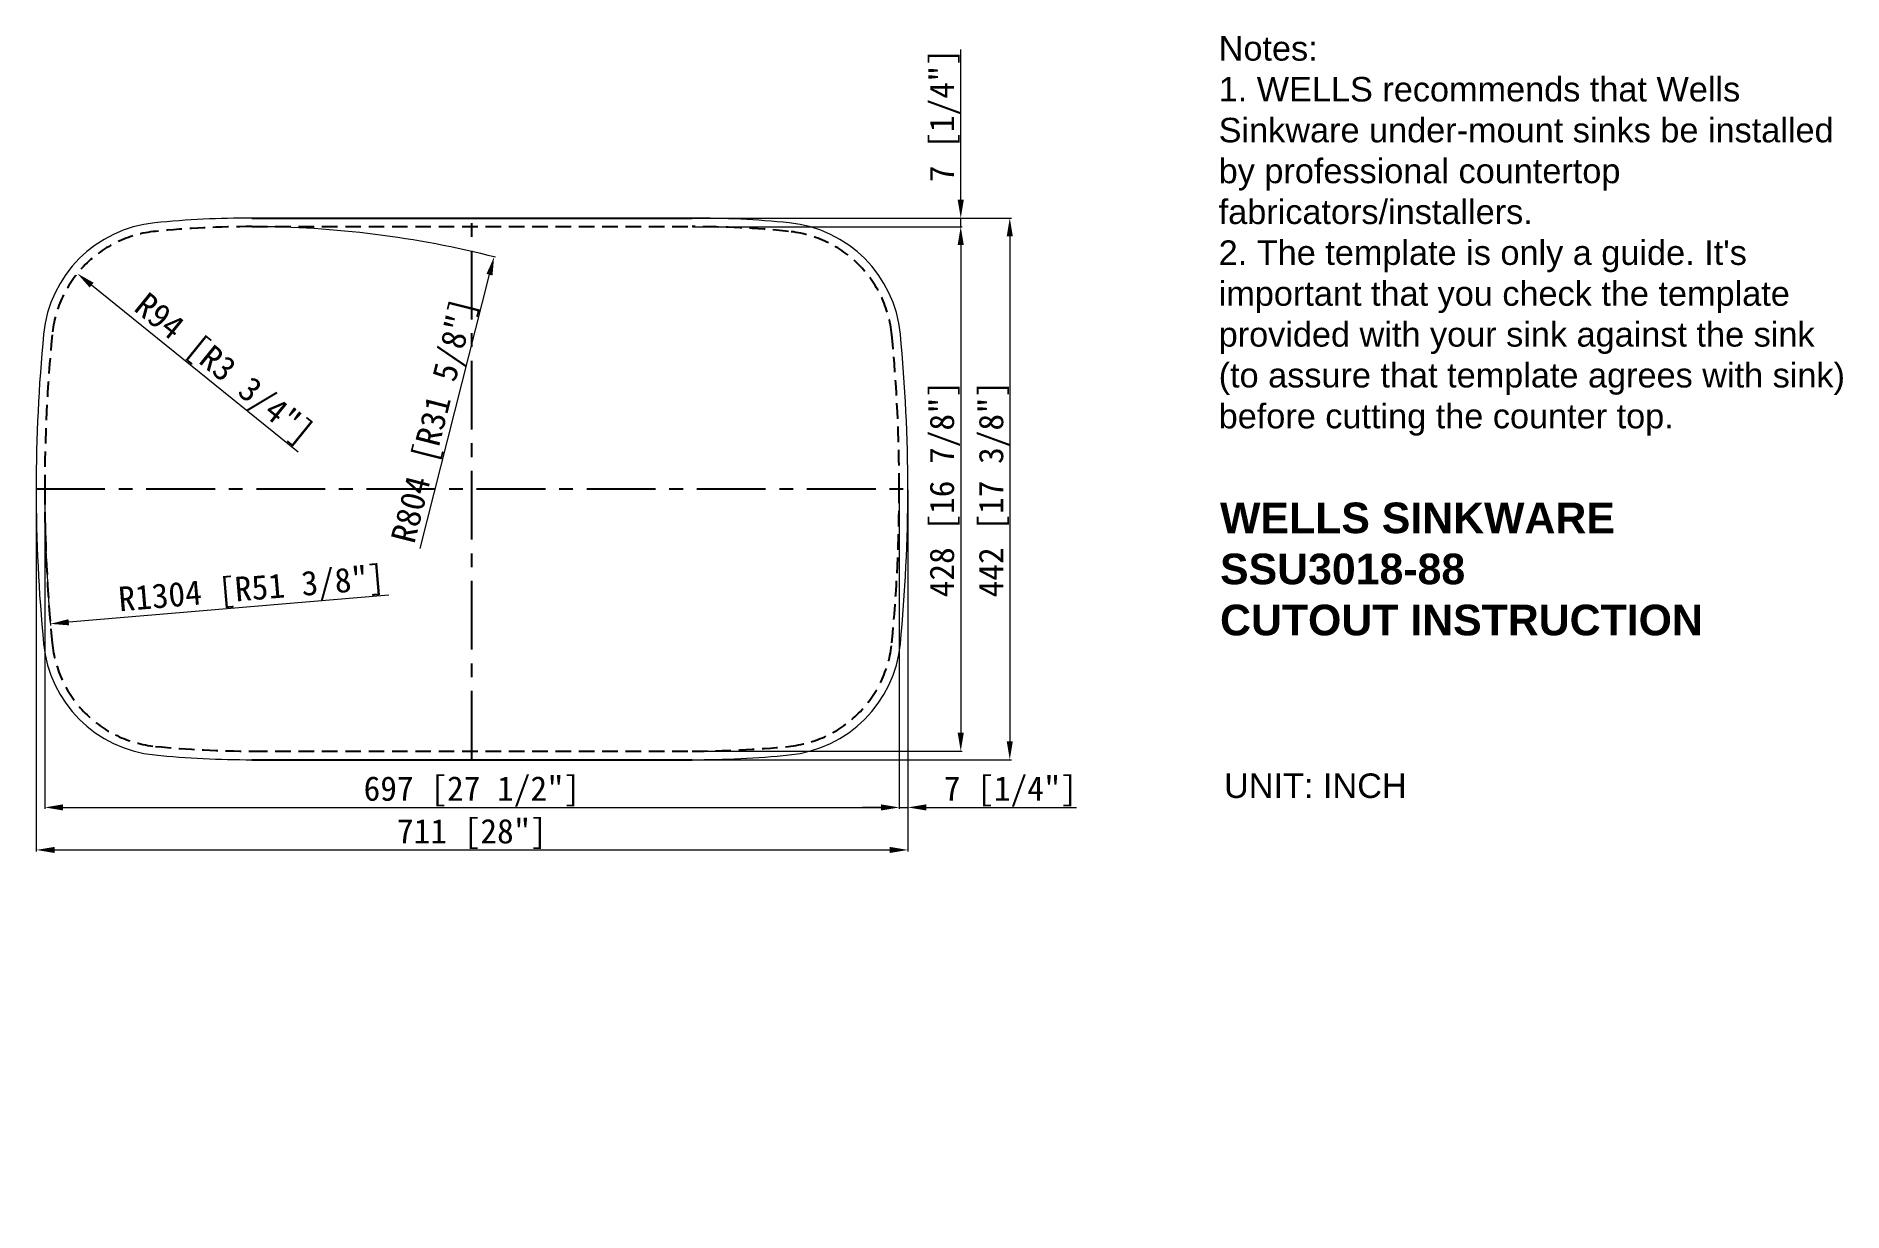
# Model space of a CAD drawing. Header units: millimetres. Extents: x 2793 to 4267, y 102 to 1062.
import ezdxf

# ---------------------------------------------------------------- set-up
doc = ezdxf.new("R2010")
doc.units = ezdxf.units.MM
doc.linetypes.add('CENTER', pattern=[50.8, 31.75, -6.35, 6.35, -6.35])
doc.linetypes.add('HIDDEN2', pattern=[4.7625, 3.175, -1.5875])
doc.layers.add('图层1', color=7, linetype='HIDDEN2')
doc.layers.add('图层2', color=7, linetype='Continuous')
doc.styles.get("Standard").update_dxf_attribs({"font": 'SimSun.ttf'})
doc.dimstyles.new('英寸毫米', dxfattribs={"dimtxt": 20, "dimasz": 15, "dimexe": 1.25, "dimexo": 0.625, "dimtad": 1, "dimdec": 1, "dimtxsty": 'Standard', "dimcen": 2.5, "dimclrd": 3, "dimclre": 3, "dimclrt": 3, "dimadec": 0, "dimazin": 0, "dimtfac": 1, "dimtdec": 1, "dimtmove": 0, "dimatfit": 3, "dimfxl": 1, "dimlwd": 9, "dimlwe": 9, "dimarcsym": 0})

# ---------------------------------------------------------------- blocks, each defined once
blk = doc.blocks.new('*D68')
at = {"layer": 'Defpoints', "color": 0}
for p in [(2800.1, 692.4), (3497.1, 692.4), (3497.1, 432.5)]:
    blk.add_point(p, dxfattribs=at)
at = {"layer": '图层2', "color": 3, "lineweight": 9}
for p, q in [((2800.1, 691.8), (2800.1, 431.3)), ((3497.1, 691.8), (3497.1, 431.3)), ((2815.1, 432.5), (3482.1, 432.5))]:
    blk.add_line(p, q, dxfattribs=at)
at = {"layer": '图层2', "color": 3}
for points in [[(2815.1, 435), (2815.1, 430), (2800.1, 432.5)], [(3482.1, 435), (3482.1, 430), (3497.1, 432.5)]]:
    blk.add_solid(points, dxfattribs=at)
at = {"layer": '图层2', "color": 3, "insert": (3148.6, 445.5), "char_height": 20, "attachment_point": 5}
blk.add_mtext('697 [27 1/2"]', dxfattribs=at)
blk = doc.blocks.new('*D69')
at = {"layer": 'Defpoints', "color": 0}
for p in [(2793.1, 692.4), (3504.1, 692.4), (3504.1, 397.8)]:
    blk.add_point(p, dxfattribs=at)
at = {"layer": '图层2', "color": 3, "lineweight": 9}
for p, q in [((2793.1, 691.8), (2793.1, 396.6)), ((3504.1, 691.8), (3504.1, 396.6)), ((2808.1, 397.8), (3489.1, 397.8))]:
    blk.add_line(p, q, dxfattribs=at)
at = {"layer": '图层2', "color": 3}
for points in [[(2808.1, 400.3), (2808.1, 395.3), (2793.1, 397.8)], [(3489.1, 400.3), (3489.1, 395.3), (3504.1, 397.8)]]:
    blk.add_solid(points, dxfattribs=at)
at = {"layer": '图层2', "color": 3, "insert": (3148.6, 410.8), "char_height": 20, "attachment_point": 5}
blk.add_mtext('711 [28"]', dxfattribs=at)
blk = doc.blocks.new('*D70')
at = {"layer": 'Defpoints', "color": 0}
for p in [(3328.1, 906.4), (3328.1, 478.4), (3547.2, 478.4)]:
    blk.add_point(p, dxfattribs=at)
at = {"layer": '图层2', "color": 3, "lineweight": 9}
for p, q in [((3328.7, 906.4), (3548.4, 906.4)), ((3547.2, 891.4), (3547.2, 493.4)), ((3328.7, 478.4), (3548.4, 478.4))]:
    blk.add_line(p, q, dxfattribs=at)
at = {"layer": '图层2', "color": 3}
for points in [[(3544.7, 891.4), (3549.7, 891.4), (3547.2, 906.4)], [(3544.7, 493.4), (3549.7, 493.4), (3547.2, 478.4)]]:
    blk.add_solid(points, dxfattribs=at)
at = {"layer": '图层2', "color": 3, "insert": (3534.2, 692.4), "char_height": 20, "attachment_point": 5, "rotation": 90}
blk.add_mtext('428 [16 7/8"]', dxfattribs=at)
blk = doc.blocks.new('*D71')
at = {"layer": 'Defpoints', "color": 0}
for p in [(3328.1, 913.4), (3328.1, 471.4), (3587.2, 471.4)]:
    blk.add_point(p, dxfattribs=at)
at = {"layer": '图层2', "color": 3, "lineweight": 9}
for p, q in [((3328.7, 913.4), (3588.5, 913.4)), ((3587.2, 898.4), (3587.2, 486.4)), ((3328.7, 471.4), (3588.5, 471.4))]:
    blk.add_line(p, q, dxfattribs=at)
at = {"layer": '图层2', "color": 3}
for points in [[(3584.7, 898.4), (3589.7, 898.4), (3587.2, 913.4)], [(3584.7, 486.4), (3589.7, 486.4), (3587.2, 471.4)]]:
    blk.add_solid(points, dxfattribs=at)
at = {"layer": '图层2', "color": 3, "insert": (3574.3, 692.4), "char_height": 20, "attachment_point": 5, "rotation": 90}
blk.add_mtext('442 [17 3/8"]', dxfattribs=at)
blk = doc.blocks.new('*D82')
at = {"layer": 'Defpoints', "color": 0}
for p in [(3497.1, 451.1), (3504.1, 451.1), (3504.1, 432.5)]:
    blk.add_point(p, dxfattribs=at)
at = {"layer": '图层2', "color": 3, "lineweight": 9}
for p, q in [((3497.1, 450.4), (3497.1, 431.3)), ((3504.1, 450.4), (3504.1, 431.3)), ((3482.1, 432.5), (3467.1, 432.5)), ((3497.1, 432.5), (3504.1, 432.5)), ((3519.1, 432.5), (3641.6, 432.5))]:
    blk.add_line(p, q, dxfattribs=at)
at = {"layer": '图层2', "color": 3}
for points in [[(3482.1, 435), (3482.1, 430), (3497.1, 432.5)], [(3519.1, 435), (3519.1, 430), (3504.1, 432.5)]]:
    blk.add_solid(points, dxfattribs=at)
at = {"layer": '图层2', "color": 3, "insert": (3587.8, 445.5), "char_height": 20, "attachment_point": 5}
blk.add_mtext('7 [1/4"]', dxfattribs=at)
blk = doc.blocks.new('*D83')
at = {"layer": 'Defpoints', "color": 0}
for p in [(3478.5, 913.4), (3478.5, 906.4), (3547.2, 913.4)]:
    blk.add_point(p, dxfattribs=at)
at = {"layer": '图层2', "color": 3, "lineweight": 9}
for p, q in [((3547.2, 928.4), (3547.2, 1051)), ((3479.2, 913.4), (3548.4, 913.4)), ((3479.2, 906.4), (3548.4, 906.4)), ((3547.2, 906.4), (3547.2, 913.4)), ((3547.2, 891.4), (3547.2, 876.4))]:
    blk.add_line(p, q, dxfattribs=at)
at = {"layer": '图层2', "color": 3}
for points in [[(3544.7, 928.4), (3549.7, 928.4), (3547.2, 913.4)], [(3544.7, 891.4), (3549.7, 891.4), (3547.2, 906.4)]]:
    blk.add_solid(points, dxfattribs=at)
at = {"layer": '图层2', "color": 3, "insert": (3534.2, 997.2), "char_height": 20, "attachment_point": 5, "rotation": 90}
blk.add_mtext('7 [1/4"]', dxfattribs=at)
blk = doc.blocks.new('*D84')
at = {"layer": 'Defpoints', "color": 0}
for p in [(2826.6, 868.2), (2899.7, 809)]:
    blk.add_point(p, dxfattribs=at)
at = {"layer": '图层2', "color": 3, "lineweight": 9}
blk.add_line((3006.8, 722.4), (2838.3, 858.7), dxfattribs=at)
at = {"layer": '图层2', "color": 3}
blk.add_solid([(2839.9, 860.7), (2836.7, 856.8), (2826.6, 868.2)], dxfattribs=at)
at = {"layer": '图层2', "color": 3, "insert": (2945.2, 788.9), "char_height": 20, "attachment_point": 5, "rotation": 321.013}
blk.add_mtext('R94 [R3 3/4"]', dxfattribs=at)
blk = doc.blocks.new('*D85')
at = {"layer": 'Defpoints', "color": 0}
for p in [(4104.1, 692.4), (2804.7, 582.3)]:
    blk.add_point(p, dxfattribs=at)
at = {"layer": '图层2', "color": 3, "lineweight": 9}
blk.add_line((3080.7, 605.7), (2819.7, 583.6), dxfattribs=at)
blk.add_arc((4104.1, 692.4), 1304, 180.0275, 184.8992, dxfattribs=at)
at = {"layer": '图层2', "color": 3}
blk.add_solid([(2819.4, 586.1), (2819.9, 581.1), (2804.7, 582.3)], dxfattribs=at)
at = {"layer": '图层2', "color": 3, "insert": (2968.9, 609.2), "char_height": 20, "attachment_point": 5, "rotation": 4.8442}
blk.add_mtext('R1304 [R51 3/8"]', dxfattribs=at)
blk = doc.blocks.new('*D86')
at = {"layer": 'Defpoints', "color": 0}
for p in [(3166.6, 881.8), (2969.1, 102.4)]:
    blk.add_point(p, dxfattribs=at)
at = {"layer": '图层2', "color": 3, "lineweight": 9}
blk.add_line((3106.2, 643.8), (3162.9, 867.3), dxfattribs=at)
blk.add_arc((2969.1, 102.4), 804, 75.691, 89.9555, dxfattribs=at)
at = {"layer": '图层2', "color": 3}
blk.add_solid([(3160.4, 867.9), (3165.3, 866.6), (3166.6, 881.8)], dxfattribs=at)
at = {"layer": '图层2', "color": 3, "insert": (3119.2, 747.7), "char_height": 20, "attachment_point": 5, "rotation": 75.7801}
blk.add_mtext('R804 [R31 5/8"]', dxfattribs=at)

msp = doc.modelspace()

# ---------------------------------------------------------------- linework, layer by layer
at = {"color": 1, "linetype": 'CENTER', "ltscale": 1.768}
for p, q in [((3148.55, 471.44), (3148.55, 913.44)), ((2793.05, 692.44), (3504.05, 692.44))]:
    msp.add_line(p, q, dxfattribs=at)
at = {"lineweight": 15}
for centre, radius, start, end in [((2899.69, 809.04), 101, 95.60687, 174.47004), ((2969.05, 102.44), 811, 90, 95.60687), ((3328.05, 102.44), 811, 84.39313, 90), ((3397.42, 809.04), 101, 5.52996, 84.39313), ((4104.05, 692.44), 1311, 174.47004, 180), ((2193.05, 692.44), 1311, 0, 5.52996), ((4104.05, 692.44), 1311, 180, 185.52996), ((2193.05, 692.44), 1311, 354.47004, 0), ((2899.69, 575.84), 101, 185.52996, 264.39313), ((3397.42, 575.84), 101, 275.60687, 354.47004), ((2969.05, 1282.44), 811, 264.39313, 270), ((3328.05, 1282.44), 811, 270, 275.60687)]:
    msp.add_arc(centre, radius, start, end, dxfattribs=at)
at = {"layer": '图层1', "ltscale": 4}
for p, q in [((2969.05, 906.44), (3328.05, 906.44)), ((2969.05, 478.44), (3328.05, 478.44))]:
    msp.add_line(p, q, dxfattribs=at)
for centre, radius, start, end in [((2899.69, 809.04), 94, 95.60687, 174.47004), ((2969.05, 102.44), 804, 90, 95.60687), ((3328.05, 102.44), 804, 84.39313, 90), ((3397.42, 809.04), 94, 5.52996, 84.39313), ((4104.05, 692.44), 1304, 174.47004, 180), ((2193.05, 692.44), 1304, 0, 5.52996), ((4104.05, 692.44), 1304, 180, 185.52996), ((2193.05, 692.44), 1304, 354.47004, 0), ((2899.69, 575.84), 94, 185.52996, 264.39313), ((3397.42, 575.84), 94, 275.60687, 354.47004), ((2969.05, 1282.44), 804, 264.39313, 270), ((3328.05, 1282.44), 804, 270, 275.60687)]:
    msp.add_arc(centre, radius, start, end, dxfattribs=at)
at = {"layer": '图层2'}
for p, q in [((2969.05, 913.44), (3328.05, 913.44)), ((2969.05, 471.44), (3328.05, 471.44))]:
    msp.add_line(p, q, dxfattribs=at)

# ---------------------------------------------------------------- texts
at = {"color": 0, "insert": (3757.58, 1061.92), "char_height": 20, "width": 511.3238, "attachment_point": 1}
msp.add_mtext("{\\fArial|b0|i0|c0|p34;\\C4;Notes: \\P1. WELLS recommends that Wells Sinkware under-mount sinks be installed by professional countertop fabricators/installers. \\P2. The template is only a guide. It's important that you check the template provided with your sink against the sink (to assure that template agrees with sink) before cutting the counter top.}", dxfattribs=at)
at = {"layer": '图层2', "attachment_point": 1}
for s, width, insert, char_height in [('{\\fArial|b1|i0|c0|p34;WELLS SINKWARE\\PSSU3018-88\\PCUTOUT INSTRUCTION}', 626.9275, (3758.7, 681.28), 25), ('{\\fArial|b0|i0|c0|p34;UNIT: INCH}', 329.6038, (3761.97, 460.22), 20)]:
    msp.add_mtext_dynamic_manual_height_columns(s, width=width, gutter_width=12.5, heights=[0], dxfattribs=dict(at, insert=insert, char_height=char_height))

# ---------------------------------------------------------------- dimensions: what is measured, and where the dimension line sits
at = {"layer": '图层2'}
for base, p1, p2, picture, middle in [((3547.18, 913.44), (3478.53, 906.44), (3478.53, 913.44), '*D83', (3534.23, 997.23)), ((3587.22, 471.44), (3328.05, 913.44), (3328.05, 471.44), '*D71', (3574.26, 692.44)), ((3547.18, 478.44), (3328.05, 906.44), (3328.05, 478.44), '*D70', (3534.23, 692.44))]:
    dim = msp.add_linear_dim(base=base, p1=p1, p2=p2, angle=90, dimstyle='英寸毫米', dxfattribs=at)
    dim.commit()
    dim.dimension.update_dxf_attribs({"geometry": picture, "text_midpoint": middle})
for center, mpoint, picture, middle in [((2969.05, 102.44), (3166.55, 881.8), '*D86', (3131.77, 744.56)), ((2899.69, 809.04), (2826.62, 868.18), '*D84', (2937.01, 778.83)), ((4104.05, 692.44), (2804.71, 582.32), '*D85', (2970.04, 596.33))]:
    dim = msp.add_radius_dim(center=center, mpoint=mpoint, dimstyle='英寸毫米', dxfattribs=at)
    dim.commit()
    dim.dimension.update_dxf_attribs({"geometry": picture, "text_midpoint": middle, "dimtype": 164})
for base, p1, p2, picture, middle in [((3504.05, 397.8), (2793.05, 692.44), (3504.05, 692.44), '*D69', (3148.55, 410.76)), ((3497.05, 432.53), (2800.05, 692.44), (3497.05, 692.44), '*D68', (3148.55, 445.49)), ((3504.05, 432.53), (3497.05, 451.06), (3504.05, 451.06), '*D82', (3587.85, 445.49))]:
    dim = msp.add_linear_dim(base=base, p1=p1, p2=p2, dimstyle='英寸毫米', dxfattribs=at)
    dim.commit()
    dim.dimension.update_dxf_attribs({"geometry": picture, "text_midpoint": middle})

doc.saveas('drawing.dxf')
